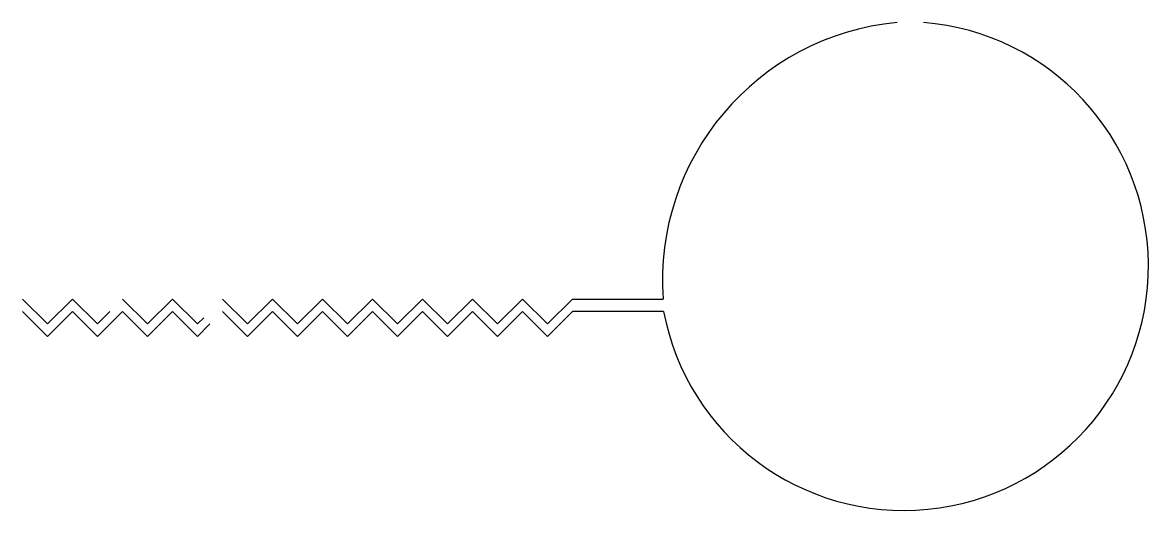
# Model space of a CAD drawing. Extents: x -143.76 to -134.75, y -77.51 to -73.6.
import ezdxf

# ---------------------------------------------------------------- set-up
doc = ezdxf.new("R2010")
doc.units = 0
doc.header["$MEASUREMENT"] = 0
doc.layers.get('0').update_dxf_attribs({"linetype": 'CONTINUOUS'})
doc.layers.add('1', color=7, linetype='CONTINUOUS')

msp = doc.modelspace()

# ---------------------------------------------------------------- linework, layer by layer
at = {"linetype": 'Continuous'}
for centre, radius, start, end in [((-136.5666, -75.6619), 2.0715, 95.40632, 184.21033), ((-136.7066, -75.5504), 1.957, 190.67802, 85.40622)]:
    msp.add_arc(centre, radius, start, end, dxfattribs=at)
at = {"layer": '1'}
for p, q in [((-143.7601, -75.814), (-143.5601, -76.014)), ((-143.5601, -76.014), (-143.3601, -75.814)), ((-143.3601, -75.814), (-143.1601, -76.014)), ((-142.9601, -75.814), (-142.7601, -76.014)), ((-142.7601, -76.014), (-142.5601, -75.814)), ((-142.5601, -75.814), (-142.3601, -76.014)), ((-142.1601, -75.814), (-141.9601, -76.014)), ((-141.9601, -76.014), (-141.7601, -75.814)), ((-141.7601, -75.814), (-141.5601, -76.014)), ((-141.5601, -76.014), (-141.3601, -75.814)), ((-141.3601, -75.814), (-141.1601, -76.014)), ((-141.1601, -76.014), (-140.9601, -75.814)), ((-140.9601, -75.814), (-140.7601, -76.014)), ((-140.7601, -76.014), (-140.5601, -75.814)), ((-140.5601, -75.814), (-140.3601, -76.014)), ((-140.3601, -76.014), (-140.1601, -75.814)), ((-140.1601, -75.814), (-139.9601, -76.014)), ((-139.9601, -76.014), (-139.7601, -75.814)), ((-139.7601, -75.814), (-139.5601, -76.014)), ((-139.5601, -76.014), (-139.3601, -75.814)), ((-139.3601, -75.814), (-138.6326, -75.814)), ((-143.5601, -76.113), (-143.7601, -75.913)), ((-143.3601, -75.913), (-143.5601, -76.113)), ((-143.1601, -76.113), (-143.3601, -75.913)), ((-142.9601, -75.913), (-143.1601, -76.113)), ((-143.1601, -76.014), (-143.0601, -75.914)), ((-142.7601, -76.113), (-142.9601, -75.913)), ((-142.5601, -75.913), (-142.7601, -76.113)), ((-142.3601, -76.113), (-142.5601, -75.913)), ((-141.9601, -76.113), (-142.1601, -75.913)), ((-141.7601, -75.913), (-141.9601, -76.113)), ((-141.5601, -76.113), (-141.7601, -75.913)), ((-141.3601, -75.913), (-141.5601, -76.113)), ((-141.1601, -76.113), (-141.3601, -75.913)), ((-140.9601, -75.913), (-141.1601, -76.113)), ((-140.7601, -76.113), (-140.9601, -75.913)), ((-140.5601, -75.913), (-140.7601, -76.113)), ((-140.3601, -76.113), (-140.5601, -75.913)), ((-140.1601, -75.913), (-140.3601, -76.113)), ((-139.9601, -76.113), (-140.1601, -75.913)), ((-139.7601, -75.913), (-139.9601, -76.113)), ((-139.5601, -76.113), (-139.7601, -75.913)), ((-139.3601, -75.913), (-139.5601, -76.113)), ((-138.6297, -75.913), (-139.3601, -75.913)), ((-142.3601, -76.014), (-142.3101, -75.964)), ((-142.2601, -76.013), (-142.3601, -76.113))]:
    msp.add_line(p, q, dxfattribs=at)

doc.saveas('drawing.dxf')
